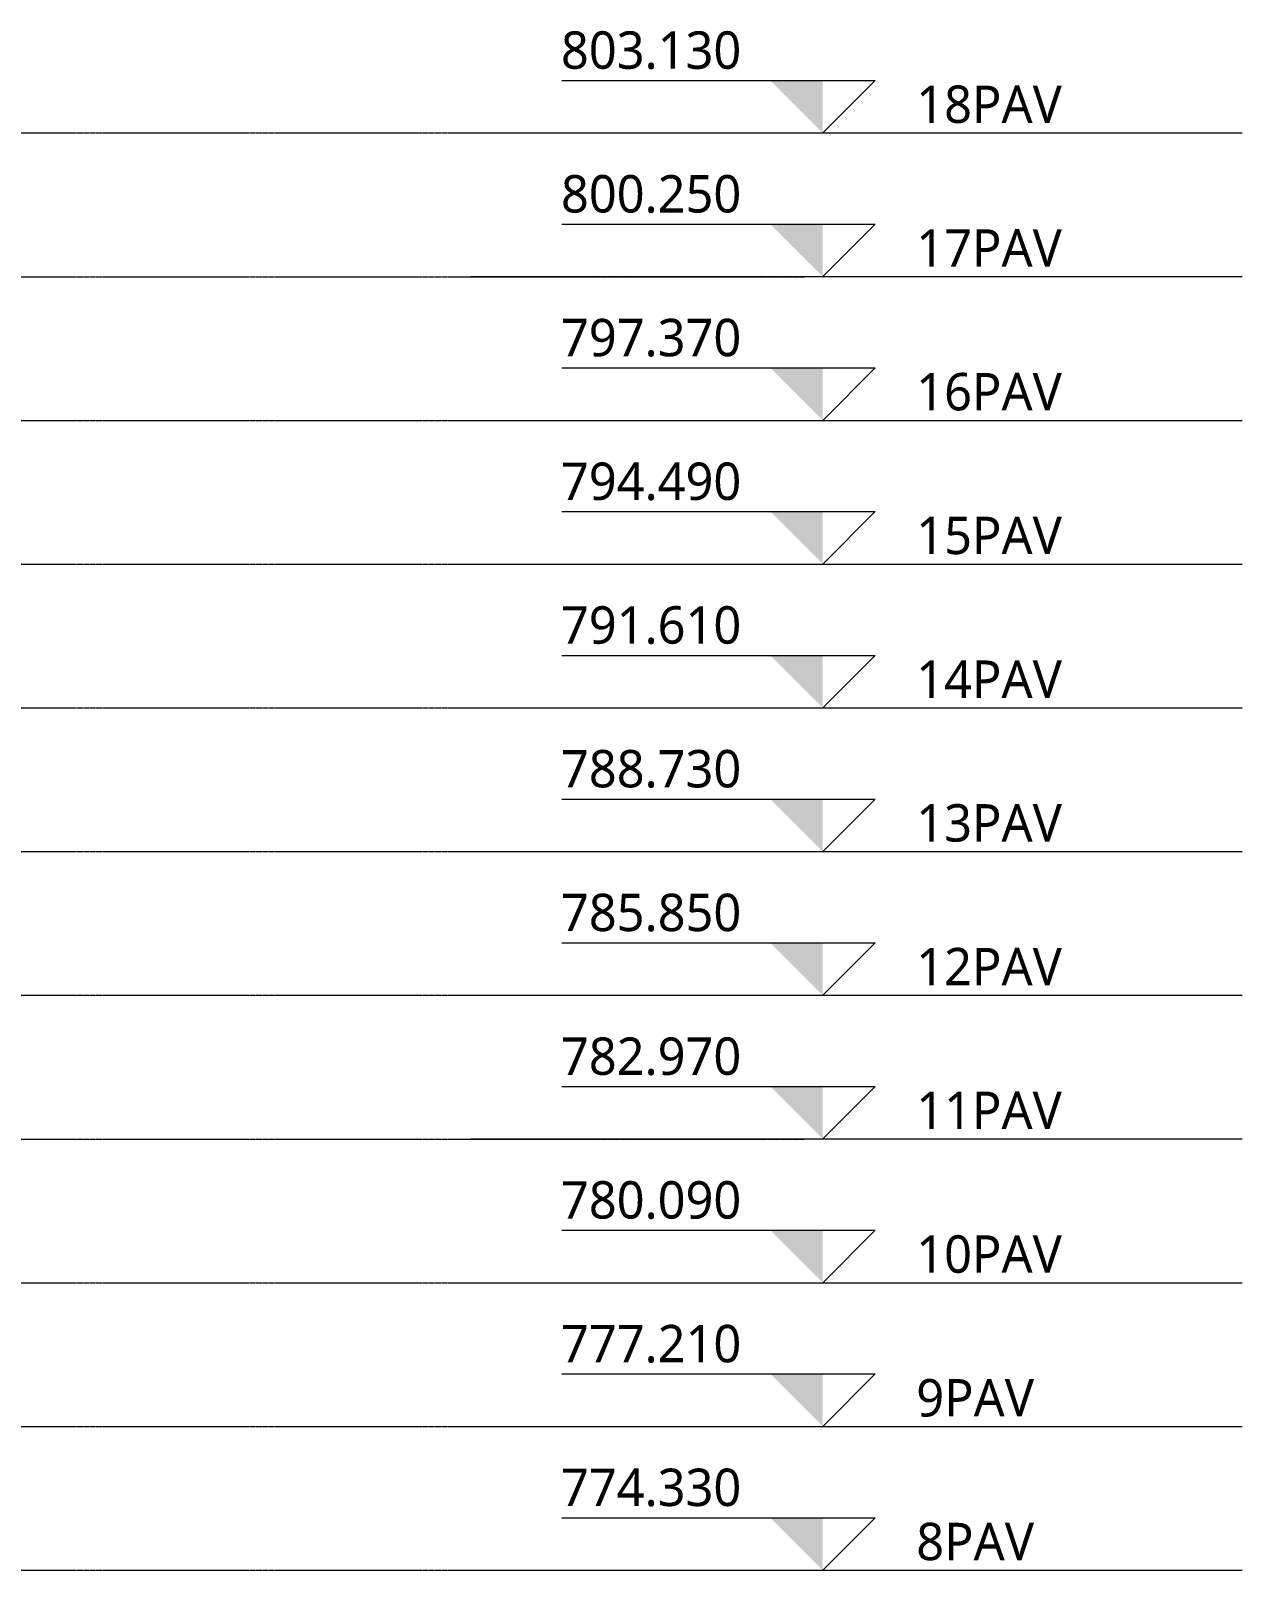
# Model space of a CAD drawing. Header units: centimetres. Extents: x -1968 to 25888, y -1244 to 84208.
# Drawn here: x 15060 to 17488, y 77433 to 80518 of the extents above; entities that cross this region are included whole.
import ezdxf

# ---------------------------------------------------------------- set-up
doc = ezdxf.new("R2010")
doc.units = ezdxf.units.CM
doc.linetypes.add('Centro', pattern=[3.175, 0.635, -0.47625, 1.5875, -0.47625])
doc.layers.add('A-FLOR-LEVL', color=7, linetype='Continuous', lineweight=9)
doc.styles.add('Gadugi_6', font='gadugi.ttf', dxfattribs={"height": 75})

# ---------------------------------------------------------------- blocks, each defined once
blk = doc.blocks.new('Nível - NÍVEL - CORTE ESQUEMÁTICO-903305-CT103 - CORTE ESQ_ TIPO')
at = {"layer": 'A-FLOR-LEVL'}
blk.add_hatch(color=256, dxfattribs=at).paths.add_polyline_path([(2311.4, 76962.2), (2311.4, 76857.1), (2206.3, 76962.2)], flags=0)
for p, q in [((1788.5, 76962.2), (2416.4, 76962.2)), ((2311.4, 76857.1), (2416.4, 76962.2)), ((1605.9, 76857.1), (3152.1, 76857.1))]:
    blk.add_line(p, q, dxfattribs=at)

msp = doc.modelspace()

# ---------------------------------------------------------------- linework, layer by layer
at = {"layer": 'A-FLOR-LEVL', "linetype": 'Centro'}
for p, q in [((12811.8, 80313), (16610.39, 80313)), ((12811.8, 80025), (16610.39, 80025)), ((12811.8, 79737), (16610.39, 79737)), ((12811.8, 79449), (16610.39, 79449)), ((12811.8, 79161), (16610.39, 79161)), ((12811.8, 78873), (16610.39, 78873)), ((12811.8, 78585), (16610.39, 78585)), ((12811.8, 78297), (16610.39, 78297)), ((12811.8, 78009), (16610.39, 78009)), ((12811.8, 77721), (16610.39, 77721)), ((12811.8, 77433), (16610.39, 77433))]:
    msp.add_line(p, q, dxfattribs=at)

# ---------------------------------------------------------------- block references
at = {"layer": 'A-FLOR-LEVL'}
for p in [(14335.8, 3456), (14335.8, 3168), (14335.8, 2880), (14335.8, 2592), (14335.8, 2304), (14335.8, 2016), (14335.8, 1728), (14335.8, 1440), (14335.8, 1152), (14335.8, 864), (14335.8, 576)]:
    msp.add_blockref('Nível - NÍVEL - CORTE ESQUEMÁTICO-903305-CT103 - CORTE ESQ_ TIPO', p, dxfattribs=at)

# ---------------------------------------------------------------- texts
at = {"layer": 'A-FLOR-LEVL', "char_height": 75, "attachment_point": 1, "style": 'Gadugi_6'}
for s, insert, width in [('803.130', (16122.43, 80516.57), 436.9197), ('18PAV', (16834.55, 80408.05), 372.7847), ('800.250', (16122.43, 80228.57), 436.9197), ('17PAV', (16834.55, 80120.05), 372.7847), ('797.370', (16122.43, 79940.57), 436.9197), ('16PAV', (16834.55, 79832.05), 372.7847), ('794.490', (16122.43, 79652.57), 436.9197), ('15PAV', (16834.55, 79544.05), 372.7847), ('791.610', (16122.43, 79364.57), 436.9197), ('14PAV', (16834.55, 79256.05), 372.7847), ('788.730', (16122.43, 79076.57), 436.9197), ('13PAV', (16834.55, 78968.05), 372.7847), ('785.850', (16122.43, 78788.57), 436.9197), ('12PAV', (16834.55, 78680.05), 372.7847), ('782.970', (16122.43, 78500.57), 436.9197), ('11PAV', (16834.55, 78392.05), 372.7847), ('780.090', (16122.43, 78212.57), 436.9197), ('10PAV', (16834.55, 78104.05), 372.7847), ('777.210', (16122.43, 77924.57), 436.9197), ('9PAV', (16834.55, 77816.05), 304.6412), ('774.330', (16122.43, 77636.57), 436.9197), ('8PAV', (16834.55, 77528.05), 304.6412)]:
    msp.add_mtext(s, dxfattribs=dict(at, insert=insert, width=width))

doc.saveas('drawing.dxf')
